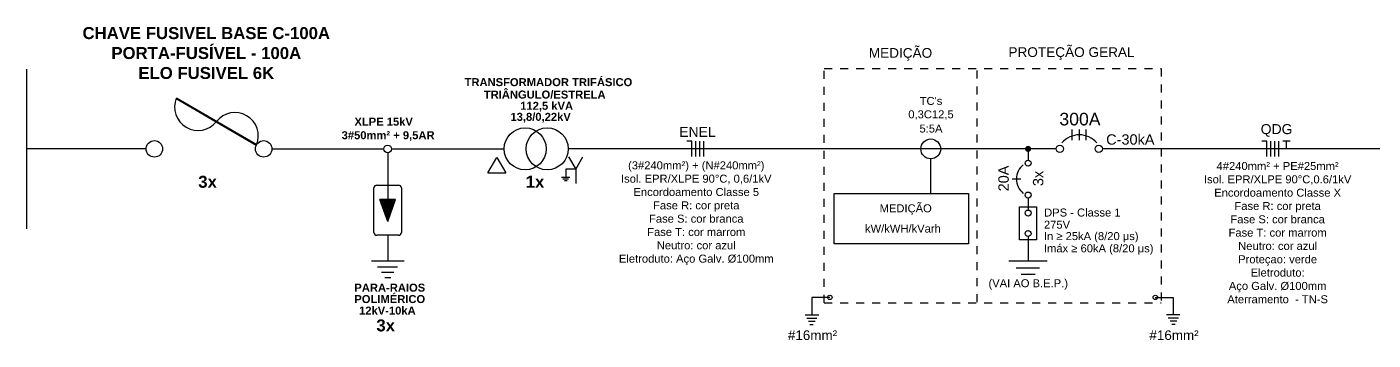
# Model space of a CAD drawing. Extents: x 1450 to 1868, y 82 to 351.
# Drawn here: x 1696.88 to 1713.7, y 161.57 to 165.49 of the extents above; entities that cross this region are included whole.
import ezdxf
from ezdxf.enums import TextEntityAlignment as Align

# ---------------------------------------------------------------- set-up
doc = ezdxf.new("R2010")
doc.units = 0
doc.header["$LTSCALE"] = 0.5
doc.linetypes.add('CONTORNO_QUADRO_T', pattern=[0.35, 0.2, -0.15])
doc.layers.get('0').update_dxf_attribs({"linetype": 'CONTINUOUS'})
for name, color, linetype in [('COMPONENTES', 10, 'CONTINUOUS'), ('Desenho_2', 2, 'CONTINUOUS'), ('Desenho_3', 3, 'CONTINUOUS'), ('DIAGRAMAS_CONTORNO', 2, 'CONTINUOUS'), ('DIAGRAMAS_LINHA', 2, 'CONTINUOUS'), ('FAM-DISJUNTORES', 1, 'CONTINUOUS'), ('INDICACAO_POTENCIA', 1, 'CONTINUOUS'), ('Parede_3', 7, 'CONTINUOUS'), ('Texto', 1, 'CONTINUOUS'), ('Texto Unifilar - 0.1', 1, 'CONTINUOUS'), ('Texto Unifilar - 0.2', 1, 'CONTINUOUS'), ('Texto Unifilar - 0.3 Vermelho', 80, 'CONTINUOUS'), ('TRAÇO 03', 3, 'CONTINUOUS')]:
    doc.layers.add(name, color=color, linetype=linetype)
doc.styles.add('Arial', font='arialbd.ttf', dxfattribs={"height": 100})
doc.styles.add('FAM-ARIAL', font='arial.ttf')
doc.styles.add('Raag-arial', font='arial.ttf')

# ---------------------------------------------------------------- blocks, each defined once
blk = doc.blocks.new('PARA RAIO 12KV')
at = {"layer": 'COMPONENTES', "color": 3}
for p, q in [((14734.8, -11119.5), (14734.8, -11160.1)), ((14717.7, -11219.2), (14717.7, -11163.6)), ((14721.2, -11160.1), (14748.4, -11160.1)), ((14734.8, -11160.1), (14734.8, -11178.1)), ((14752, -11163.6), (14752, -11219.2)), ((14734.8, -11205.5), (14725.2, -11178.1)), ((14744.4, -11178.1), (14725.2, -11178.1)), ((14725.3, -11178.3), (14725.6, -11178.1)), ((14725.5, -11178.8), (14726.2, -11178.1)), ((14725.7, -11179.3), (14726.8, -11178.1)), ((14725.8, -11179.7), (14727.4, -11178.1)), ((14726, -11180.2), (14728.1, -11178.1)), ((14726.1, -11180.7), (14728.7, -11178.1)), ((14726.3, -11181.1), (14729.3, -11178.1)), ((14726.5, -11181.6), (14730, -11178.1)), ((14726.6, -11182.1), (14730.6, -11178.1)), ((14726.8, -11182.5), (14731.2, -11178.1)), ((14727, -11183), (14731.8, -11178.1)), ((14727.1, -11183.5), (14732.5, -11178.1)), ((14727.3, -11183.9), (14733.1, -11178.1)), ((14727.4, -11184.4), (14733.7, -11178.1)), ((14727.6, -11184.9), (14734.4, -11178.1)), ((14727.8, -11185.3), (14735, -11178.1)), ((14727.9, -11185.8), (14735.6, -11178.1)), ((14728.1, -11186.3), (14736.3, -11178.1)), ((14728.3, -11186.7), (14736.9, -11178.1)), ((14728.4, -11187.2), (14737.5, -11178.1)), ((14728.6, -11187.7), (14738.1, -11178.1)), ((14728.8, -11188.1), (14738.8, -11178.1)), ((14728.9, -11188.6), (14739.4, -11178.1)), ((14729.1, -11189.1), (14740, -11178.1)), ((14729.2, -11189.5), (14740.7, -11178.1)), ((14729.4, -11190), (14741.3, -11178.1)), ((14729.6, -11190.5), (14741.9, -11178.1)), ((14729.7, -11190.9), (14742.5, -11178.1)), ((14729.9, -11191.4), (14743.2, -11178.1)), ((14730.1, -11191.9), (14743.8, -11178.1)), ((14730.2, -11192.3), (14744.4, -11178.1)), ((14730.4, -11192.8), (14744.1, -11179.1)), ((14730.5, -11193.3), (14743.7, -11180.1)), ((14730.7, -11193.7), (14743.4, -11181)), ((14730.9, -11194.2), (14743.1, -11182)), ((14734.8, -11205.5), (14744.4, -11178.1)), ((14731, -11194.7), (14742.7, -11183)), ((14731.2, -11195.1), (14742.4, -11183.9)), ((14731.4, -11195.6), (14742, -11184.9)), ((14731.5, -11196.1), (14741.7, -11185.9)), ((14731.7, -11196.5), (14741.4, -11186.8)), ((14731.8, -11197), (14741, -11187.8)), ((14732, -11197.5), (14740.7, -11188.8)), ((14732.2, -11197.9), (14740.4, -11189.7)), ((14732.3, -11198.4), (14740, -11190.7)), ((14732.5, -11198.9), (14739.7, -11191.7)), ((14732.7, -11199.3), (14739.3, -11192.6)), ((14732.8, -11199.8), (14739, -11193.6)), ((14733, -11200.2), (14738.7, -11194.6)), ((14733.2, -11200.7), (14738.3, -11195.5)), ((14733.3, -11201.2), (14738, -11196.5)), ((14733.5, -11201.6), (14737.6, -11197.5)), ((14733.6, -11202.1), (14737.3, -11198.5)), ((14733.8, -11202.6), (14737, -11199.4)), ((14734, -11203), (14736.6, -11200.4)), ((14734.1, -11203.5), (14736.3, -11201.4)), ((14734.3, -11204), (14736, -11202.3)), ((14734.5, -11204.4), (14735.6, -11203.3)), ((14734.6, -11204.9), (14735.3, -11204.3)), ((14734.8, -11205.4), (14734.9, -11205.2)), ((14748.4, -11222.8), (14721.2, -11222.8)), ((14734.8, -11222.8), (14734.8, -11254.6)), ((14714.4, -11254.6), (14755.3, -11254.6)), ((14721.9, -11262.1), (14746.9, -11262.1))]:
    blk.add_line(p, q, dxfattribs=at)
at = {"layer": 'COMPONENTES', "color": 3, "linetype": 'Continuous'}
blk.add_circle((14734.8, -11114.7), 4.78, dxfattribs=at)
at = {"layer": 'COMPONENTES', "color": 3}
for centre, start, end in [((14721.2, -11163.6), 90, 180), ((14748.4, -11163.6), 0, 90), ((14721.2, -11219.2), 180, 270), ((14748.4, -11219.2), 270, 0)]:
    blk.add_arc(centre, 3.56, start, end, dxfattribs=at)
at = {"layer": 'Texto', "color": 3}
for p, q in [((14727.3, -11268.8), (14742.3, -11268.8)), ((14731.1, -11275.5), (14738.6, -11275.5))]:
    blk.add_line(p, q, dxfattribs=at)
blk = doc.blocks.new('para raio')
blk.add_blockref('PARA RAIO 12KV', (-14744.9, 11168))
blk = doc.blocks.new('*U1601', base_point=(576.818, 148.746))
blk.add_line((576.818, 148.556), (576.818, 148.936))
blk = doc.blocks.new('*U1602', base_point=(576.818, 148.746))
blk.add_line((576.818, 148.556), (576.818, 148.936))
blk = doc.blocks.new('*U1603', base_point=(576.818, 148.746))
blk.add_line((576.818, 148.556), (576.818, 148.936))

msp = doc.modelspace()

# ---------------------------------------------------------------- linework, layer by layer
at = {"color": 1}
msp.add_line((1709.3, 163.589), (1709.191, 163.589), dxfattribs=at)
at = {"layer": 'COMPONENTES', "color": 5, "linetype": 'Continuous'}
for p, q in [((1698.747, 164.597), (1699.749, 164.014)), ((1698.753, 164.605), (1699.755, 164.021))]:
    msp.add_line(p, q, dxfattribs=at)
at = {"layer": 'COMPONENTES', "color": 3}
for centre in [(1698.476, 163.966), (1699.841, 163.966)]:
    msp.add_circle(centre, 0.103, dxfattribs=at)
at = {"layer": 'COMPONENTES', "linetype": 'Continuous', "lineweight": -2}
for centre, start, end in [((1699.021, 164.49), 157.7442, 321.814), ((1699.481, 164.128), 337.7442, 141.814)]:
    msp.add_arc(centre, 0.293, start, end, dxfattribs=at)
at = {"layer": 'Desenho_2', "color": 82}
for p, q in [((1703.739, 163.712), (1703.615, 163.712)), ((1703.615, 163.712), (1703.615, 163.613)), ((1703.563, 163.613), (1703.667, 163.613)), ((1703.58, 163.591), (1703.649, 163.591)), ((1703.597, 163.569), (1703.632, 163.569)), ((1706.913, 162.108), (1706.688, 162.108)), ((1706.688, 162.108), (1706.688, 161.888)), ((1710.979, 162.108), (1711.204, 162.108)), ((1711.204, 162.108), (1711.204, 161.888)), ((1706.605, 161.888), (1706.774, 161.888)), ((1706.625, 161.848), (1706.752, 161.848)), ((1706.645, 161.809), (1706.729, 161.809)), ((1706.664, 161.769), (1706.707, 161.769)), ((1711.287, 161.888), (1711.118, 161.888)), ((1711.267, 161.848), (1711.14, 161.848)), ((1711.247, 161.809), (1711.163, 161.809)), ((1711.228, 161.769), (1711.185, 161.769))]:
    msp.add_line(p, q, dxfattribs=at)
for centre in [(1706.913, 162.108), (1710.979, 162.108)]:
    msp.add_circle(centre, 0.028, dxfattribs=at)
at = {"layer": 'Desenho_3'}
for p, q in [((1702.641, 163.665), (1702.754, 163.86)), ((1702.754, 163.86), (1702.867, 163.665)), ((1703.649, 163.868), (1703.739, 163.712)), ((1703.739, 163.712), (1703.83, 163.868)), ((1702.641, 163.665), (1702.867, 163.665)), ((1703.739, 163.712), (1703.739, 163.531))]:
    msp.add_line(p, q, dxfattribs=at)
at = {"layer": 'DIAGRAMAS_CONTORNO', "linetype": 'CONTORNO_QUADRO_T'}
for p, q in [((1706.842, 164.97), (1711.051, 164.97)), ((1706.842, 162.042), (1706.842, 164.97)), ((1708.754, 162.047), (1708.754, 164.97)), ((1711.051, 164.97), (1711.051, 162.042)), ((1706.842, 162.042), (1711.051, 162.042))]:
    msp.add_line(p, q, dxfattribs=at)
at = {"layer": 'DIAGRAMAS_LINHA', "color": 5}
msp.add_line((1698.75, 164.601), (1699.752, 164.018), dxfattribs=at)
at = {"layer": 'FAM-DISJUNTORES'}
for p, q in [((1696.884, 162.966), (1696.884, 164.965)), ((1699.944, 163.966), (1701.343, 163.966)), ((1701.438, 163.966), (1702.844, 163.966)), ((1705.24, 163.871), (1705.24, 164.061)), ((1712.422, 163.871), (1712.422, 164.061))]:
    msp.add_line(p, q, dxfattribs=at)
at = {"layer": 'FAM-DISJUNTORES', "color": 120}
for p, q in [((1705.19, 164.061), (1705.127, 164.061)), ((1705.19, 163.871), (1705.19, 164.061)), ((1712.372, 164.061), (1712.309, 164.061)), ((1712.372, 163.871), (1712.372, 164.061))]:
    msp.add_line(p, q, dxfattribs=at)
at = {"layer": 'FAM-DISJUNTORES', "color": 8}
for p, q in [((1705.29, 163.871), (1705.29, 164.061)), ((1712.472, 163.871), (1712.472, 164.061))]:
    msp.add_line(p, q, dxfattribs=at)
at = {"layer": 'FAM-DISJUNTORES', "color": 10}
for p, q in [((1705.34, 163.871), (1705.34, 164.061)), ((1712.522, 163.871), (1712.522, 164.061))]:
    msp.add_line(p, q, dxfattribs=at)
at = {"layer": 'FAM-DISJUNTORES', "color": 82, "linetype": 'Continuous'}
for p, q in [((1712.663, 164.061), (1712.572, 164.061)), ((1712.618, 163.966), (1712.618, 164.061))]:
    msp.add_line(p, q, dxfattribs=at)
at = {"layer": 'FAM-DISJUNTORES'}
for points in [[(1698.373, 163.966), (1696.884, 163.966)], [(1709.074, 163.966), (1706.54, 163.966), (1703.646, 163.966)], [(1709.742, 163.966), (1708.298, 163.966)], [(1713.971, 163.966), (1712.271, 163.966), (1712.271, 163.966), (1710.317, 163.966)]]:
    msp.add_lwpolyline(points, dxfattribs=at)
for centre in [(1709.787, 163.966), (1710.272, 163.966)]:
    msp.add_circle(centre, 0.0454, dxfattribs=at)
msp.add_arc((1710.03, 163.858), 0.284, 39.9589, 140.0411, dxfattribs=at)
at = {"layer": 'INDICACAO_POTENCIA', "linetype": 'Continuous'}
for centre in [(1709.39, 163.788), (1709.39, 163.389)]:
    msp.add_circle(centre, 0.0374, dxfattribs=at)
msp.add_arc((1709.479, 163.589), 0.234, 129.9589, 230.0411, dxfattribs=at)
at = {"layer": 'Parede_3'}
msp.add_circle((1703.108, 163.966), 0.263, dxfattribs=at)
at = {"layer": 'Parede_3', "linetype": 'Continuous'}
msp.add_circle((1703.383, 163.966), 0.263, dxfattribs=at)
at = {"layer": 'TRAÇO 03', "color": 3}
for p, q in [((1709.39, 163.966), (1709.39, 163.826)), ((1708.174, 163.41), (1708.174, 163.841)), ((1709.39, 163.352), (1709.39, 163.2)), ((1709.39, 162.87), (1709.39, 162.565))]:
    msp.add_line(p, q, dxfattribs=at)
at = {"layer": 'TRAÇO 03'}
for p, q in [((1709.151, 162.565), (1709.629, 162.565)), ((1709.239, 162.477), (1709.532, 162.477)), ((1709.302, 162.399), (1709.478, 162.399))]:
    msp.add_line(p, q, dxfattribs=at)
at = {"layer": 'TRAÇO 03', "color": 3, "const_width": 0.0375}
msp.add_lwpolyline([(1709.371, 163.966, 1), (1709.409, 163.966, 1)], format="xyb", close=True, dxfattribs=at)
at = {"layer": 'TRAÇO 03', "color": 3}
for points in [[(1706.968, 163.41), (1708.647, 163.41), (1708.647, 162.78), (1706.968, 162.78)], [(1709.283, 163.241), (1709.497, 163.241), (1709.497, 162.83), (1709.283, 162.83)]]:
    msp.add_lwpolyline(points, close=True, dxfattribs=at)
for centre, radius in [((1708.174, 163.966), 0.124), ((1709.39, 163.163), 0.0375), ((1709.39, 162.907), 0.0375)]:
    msp.add_circle(centre, radius, dxfattribs=at)

# ---------------------------------------------------------------- block references
at = {"xscale": 0.01, "yscale": 0.01, "zscale": 0.01}
msp.add_blockref('para raio', (1701.491, 163.433), dxfattribs=at)
at = {"layer": 'FAM-DISJUNTORES', "xscale": 0.3501106064700812, "yscale": 0.3501106064700812, "zscale": 0.3501106064700812}
for name, p in [('*U1601', (1709.942, 164.142)), ('*U1602', (1710.03, 164.142)), ('*U1603', (1710.117, 164.142))]:
    msp.add_blockref(name, p, dxfattribs=at)

# ---------------------------------------------------------------- texts
at = {"color": 1, "style": 'Arial'}
for s, p in [('3x', (1699.024, 163.48)), ('1x', (1703.114, 163.48)), ('3x', (1701.249, 161.683))]:
    msp.add_text(s, height=0.1498, dxfattribs=at).set_placement(p)
at = {"color": 1, "insert": (1699.124, 165.49), "char_height": 0.14976, "width": 3.10864, "attachment_point": 2, "style": 'Arial'}
msp.add_mtext('CHAVE FUSIVEL BASE C-100A PORTA-FUSÍVEL - 100A \\PELO FUSIVEL 6K', dxfattribs=at)
at = {"layer": 'FAM-DISJUNTORES', "style": 'Raag-arial'}
msp.add_text('QDG', height=0.125, dxfattribs=at).set_placement((1712.494, 164.151), align=Align.CENTER)
at = {"layer": 'INDICACAO_POTENCIA', "linetype": 'Continuous'}
for s, height, style, p in [('300A', 0.1575, 'FAM-ARIAL', (1710.038, 164.26)), ('C-30kA', 0.1296, 'Raag-arial', (1710.667, 164.019))]:
    msp.add_text(s, height=height, dxfattribs=dict(at, style=style)).set_placement(p, align=Align.CENTER)
at = {"layer": 'INDICACAO_POTENCIA', "linetype": 'Continuous', "style": 'Raag-arial'}
for s, p in [('20A', (1709.148, 163.596)), ('3x', (1709.58, 163.596))]:
    msp.add_text(s, height=0.1296, rotation=90, dxfattribs=at).set_placement(p, align=Align.CENTER)
at = {"layer": 'Texto Unifilar - 0.1', "style": 'Raag-arial'}
for s, height, p in [('MEDIÇÃO', 0.1216, (1707.796, 165.165)), ('PROTEÇÃO GERAL', 0.12158, (1709.932, 165.175)), ("TC's", 0.1, (1708.177, 164.566)), ('0,3C12,5', 0.1, (1708.177, 164.39)), ('5:5A', 0.1, (1708.177, 164.22)), ('MEDIÇÃO', 0.1, (1707.861, 163.221)), ('kW/kWH/kVarh', 0.1, (1707.826, 162.971))]:
    msp.add_text(s, height=height, dxfattribs=at).set_placement(p, align=Align.MIDDLE)
at = {"layer": 'Texto Unifilar - 0.1'}
for s, style, p in [('TRANSFORMADOR TRIFÁSICO', 'Arial', (1702.351, 164.751)), ('TRIÂNGULO/ESTRELA', 'Arial', (1702.591, 164.596)), ('112,5 kVA', 'Arial', (1703.046, 164.455)), ('XLPE 15kV', 'Arial', (1700.975, 164.257)), ('13,8/0,22kV', 'Arial', (1702.924, 164.317)), ('3#50mm² + 9,5AR', 'Arial', (1700.815, 164.087)), ('DPS - Classe 1', 'Raag-arial', (1709.59, 163.12)), ('275V', 'Raag-arial', (1709.588, 162.968)), ('In ≥ 25kA (8/20 μs)  ', 'Raag-arial', (1709.588, 162.825)), ('Imáx ≥ 60kA (8/20 μs)  ', 'Raag-arial', (1709.588, 162.672)), ('PARA-RAIOS', 'Arial', (1700.974, 162.18)), ('(VAI AO B.E.P.)', 'Raag-arial', (1708.895, 162.235)), ('POLIMÉRICO', 'Arial', (1700.974, 162.037)), ('12kV-10kA', 'Arial', (1701.033, 161.893))]:
    msp.add_text(s, height=0.1, dxfattribs=dict(at, style=style)).set_placement(p)
at = {"layer": 'Texto Unifilar - 0.1', "char_height": 0.1, "width": 3.59161, "attachment_point": 2, "style": 'Raag-arial'}
for s, insert in [('(3#240mm²) + (N#240mm²)\\PIsol. EPR/XLPE 90°C, 0,6/1kV\\PEncordoamento Classe 5\\PFase R: cor preta\\PFase S: cor branca\\PFase T: cor marrom\\PNeutro: cor azul \\PEletroduto: Aço Galv. %%C100mm ', (1705.245, 163.81)), ('4#240mm² + PE#25mm²\\PIsol. EPR/XLPE 90°C,0.6/1kV\\PEncordoamento Classe X\\PFase R: cor preta\\PFase S: cor branca\\PFase T: cor marrom\\PNeutro: cor azul \\PProteçao: verde\\PEletroduto: \\PAço Galv. %%C100mm\\PAterramento  - TN-S', (1712.507, 163.802))]:
    msp.add_mtext(s, dxfattribs=dict(at, insert=insert))
at = {"layer": 'Texto Unifilar - 0.2', "style": 'Raag-arial'}
for p in [(1706.697, 161.695), (1711.213, 161.695)]:
    msp.add_text('#16mm²', height=0.12, dxfattribs=at).set_placement(p, align=Align.TOP_CENTER)
at = {"layer": 'Texto Unifilar - 0.3 Vermelho', "color": 3, "style": 'Raag-arial'}
msp.add_text('ENEL', height=0.125, dxfattribs=at).set_placement((1705.26, 164.116), align=Align.CENTER)

doc.saveas('drawing.dxf')
